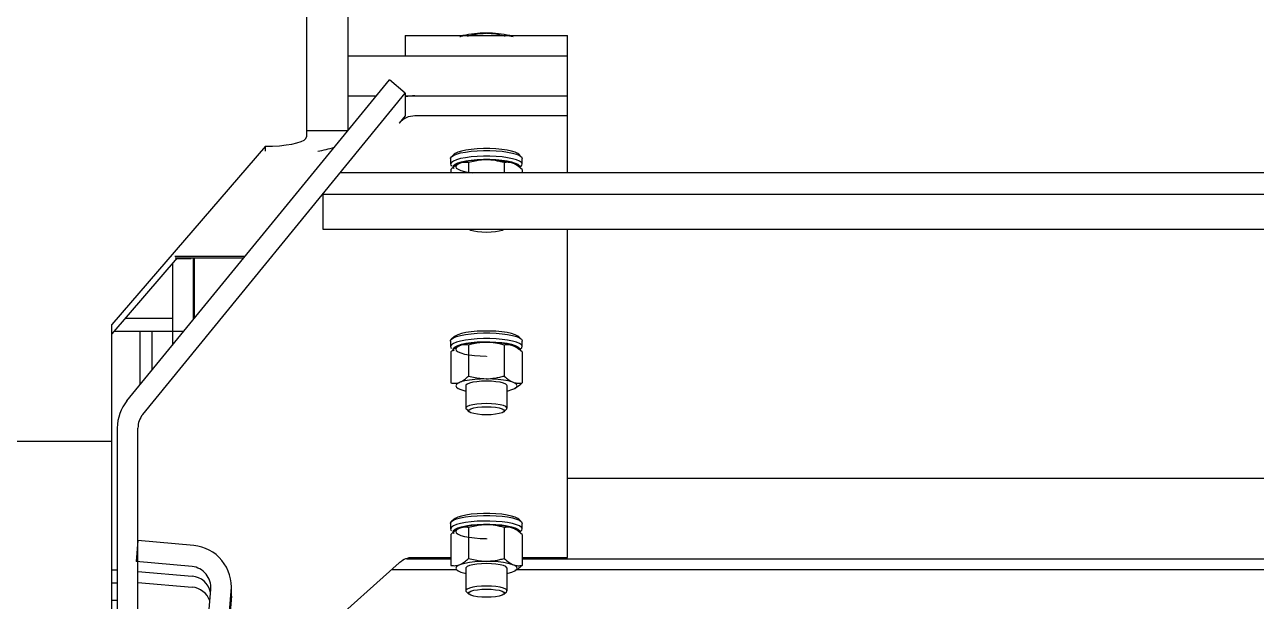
# Model space of a CAD drawing. Header units: millimetres. Extents: x 1293 to 41893, y 1011 to 26911.
# Drawn here: x 23954.2 to 24207.3, y 14158.8 to 14277.3 of the extents above; entities that cross this region are included whole.
import ezdxf

# ---------------------------------------------------------------- set-up
doc = ezdxf.new("R2010")
doc.units = ezdxf.units.MM
doc.header["$LTSCALE"] = 50
doc.layers.add('CAPA_1', color=7, linetype='Continuous')

msp = doc.modelspace()

# ---------------------------------------------------------------- hatches: boundary and pattern name
at = {"layer": 'CAPA_1', "linetype": 'Continuous', "lineweight": 18}
h = msp.add_hatch(dxfattribs=at)
h.set_pattern_fill('ANSI34', color=256, scale=50, style=0)
h.paths.add_polyline_path([(24012.1425232, 14255.5452252), (24020.6091899, 14255.5452252), (24020.6091899, 14325.3339045), (24012.1425232, 14325.3339045)], flags=0)
h = msp.add_hatch(dxfattribs=at)
h.set_pattern_fill('ANSI32', color=256, scale=50, angle=3e-322, style=0)
edge = h.paths.add_edge_path(flags=0)
edge.add_ellipse((23981.7091899, 14194.4085302), major_axis=(0, 8.6893748), ratio=0.9743700648, start_angle=50, end_angle=90)
edge.add_line((23973.2425232, 14194.4085302), (23973.2425232, 14094.9407932))
edge.add_line((23973.2425232, 14094.9407932), (23977.4758566, 14094.9407932))
edge.add_line((23977.4758566, 14094.9407932), (23977.4758566, 14194.4085302))
edge.add_ellipse((23981.7091899, 14194.4085302), major_axis=(0, 4.3446874), ratio=0.9743700648, start_angle=50, end_angle=90, ccw=False)
edge.add_line((23978.4662684, 14197.2012414), (24032.4254201, 14263.1987666))
edge.add_line((24032.4254201, 14263.1987666), (24029.1824986, 14265.9914778))
edge.add_line((24029.1824986, 14265.9914778), (23975.2233469, 14199.9939526))
h = msp.add_hatch(dxfattribs=at)
h.set_pattern_fill('ANSI32', color=256, scale=50, angle=3e-322, style=0)
h.paths.add_polyline_path([(24251.2791899, 14246.8338011), (24019.0455297, 14246.8338011), (24015.4917523, 14242.4871702), (24251.2791899, 14242.4871702)], flags=0)
h = msp.add_hatch(dxfattribs=at)
h.set_pattern_fill('ANSI34', color=256, scale=50, style=0)
h.paths.add_polyline_path([(23968.6609121, 14154.0558609), (23972.1425232, 14155.3230637), (23972.1425232, 14191.6936781), (23915.2425232, 14191.6936781), (23915.2425232, 14154.0558609)], flags=0)
h = msp.add_hatch(dxfattribs=at)
h.set_pattern_fill('ANSI32', color=256, scale=50, angle=3e-322, style=0)
edge = h.paths.add_edge_path(flags=0)
edge.add_line((23992.4446077, 14161.2312082), (23989.5059398, 14126.7585491))
edge.add_line((23989.5059398, 14126.7585491), (23993.7554438, 14126.7585491))
edge.add_line((23993.7554438, 14126.7585491), (23996.6618319, 14160.8525438))
edge.add_ellipse((23988.2273835, 14161.6098727), major_axis=(0, 8.6893748), ratio=0.9743700648, start_angle=265, end_angle=355)
edge.add_line((23988.9653021, 14170.2661818), (23977.4758566, 14171.2978188))
edge.add_line((23977.4758566, 14171.2978188), (23977.1068972, 14166.9696643))
edge.add_line((23977.1068972, 14166.9696643), (23988.5963428, 14165.9380272))
edge.add_ellipse((23988.2273835, 14161.6098727), major_axis=(0, 4.3446874), ratio=0.9743700648, start_angle=265, end_angle=355, ccw=False)

# ---------------------------------------------------------------- linework, layer by layer
at = {"color": 7, "linetype": 'Continuous', "lineweight": 25}
for p, q in [((24012.1425232, 14414.8210346), (24012.1425232, 14254.2187324)), ((24020.6091899, 14325.3339045), (24020.6091899, 14255.5054501)), ((24032.4254201, 14275.0433291), (24032.4254201, 14270.9184958)), ((24032.4254201, 14275.0433291), (24065.7587534, 14275.0433291)), ((24049.1443518, 14275.545967), (24049.0398218, 14275.545967)), ((24065.7587534, 14246.8338011), (24065.7587534, 14275.0433291)), ((24020.6091899, 14270.9184958), (24065.7587534, 14270.9184958)), ((23975.2233469, 14199.9939526), (24029.1824986, 14265.9914778)), ((24032.4254201, 14263.1987666), (24029.1824986, 14265.9914778)), ((23978.4662684, 14197.2012414), (24032.4254201, 14263.1987666)), ((24020.6091899, 14262.6688292), (24026.4659226, 14262.6688292)), ((24032.4254201, 14263.1987666), (24032.4254201, 14258.543996)), ((24032.4254201, 14262.6688292), (24065.7587534, 14262.6688292)), ((24032.4254201, 14258.543996), (24031.1565344, 14257.0705544)), ((24065.7587534, 14258.543996), (24034.3994559, 14258.543996)), ((24012.1425232, 14255.5452252), (24020.6091899, 14255.5452252)), ((24003.6758566, 14252.3141468), (23972.1425232, 14215.6973556)), ((24003.6758566, 14251.2777465), (24003.6758566, 14252.3141468)), ((24041.7260868, 14249.7801865), (24041.7260868, 14248.6169835)), ((24042.4399503, 14250.650855), (24041.925079, 14250.1627326)), ((24045.4256975, 14248.9505144), (24045.4256975, 14246.8338011)), ((24052.7584761, 14248.9505144), (24052.7584761, 14246.8338011)), ((24054.9667916, 14248.617861), (24054.8689298, 14248.6683204)), ((24056.2590945, 14250.1627326), (24055.7442233, 14250.650855)), ((24056.4580868, 14248.6169835), (24056.4580868, 14249.7801865)), ((24251.2791899, 14246.8338011), (24019.0455297, 14246.8338011)), ((24041.7599534, 14247.5222567), (24041.7599534, 14246.8338011)), ((24055.93485, 14247.9270381), (24056.2590945, 14248.2344373)), ((24056.4242201, 14247.5222567), (24056.4242201, 14246.8338011)), ((24015.4917523, 14242.4871702), (24251.2791899, 14242.4871702)), ((24015.4933413, 14242.4605346), (24015.4933413, 14235.3175768)), ((24015.5387896, 14235.2634136), (24251.2791899, 14235.2634136)), ((24045.4789483, 14235.2634136), (24045.487988, 14235.2548435)), ((24052.6961855, 14235.2548435), (24052.7052253, 14235.2634136)), ((24065.7587534, 14167.8137374), (24065.7587534, 14235.2634136)), ((23985.5405803, 14229.3507148), (23972.1425232, 14213.79277)), ((23984.5758566, 14228.2304689), (23984.5758566, 14211.4330222)), ((23999.4864255, 14229.670163), (23985.0680237, 14229.670163)), ((23985.1363054, 14229.3507148), (23999.2252467, 14229.3507148)), ((23985.4469649, 14229.2420077), (23988.4254201, 14229.2420077)), ((23988.4254201, 14229.3507148), (23988.4254201, 14229.2420077)), ((23988.8091899, 14229.3507148), (23988.8091899, 14216.610819)), ((23989.0920868, 14216.9568306), (23989.0920868, 14229.3507148)), ((23972.1425232, 14155.3230637), (23972.1425232, 14215.6973556)), ((23974.8689759, 14216.9587514), (23984.5758566, 14216.9587514)), ((23972.5599064, 14214.2774391), (23986.9014335, 14214.2774391)), ((23977.9091899, 14203.2790115), (23977.9091899, 14214.2774391)), ((23980.3425232, 14214.2774391), (23980.3425232, 14206.2552254)), ((24042.4399503, 14213.1590126), (24041.925079, 14212.6708902)), ((24056.2590945, 14212.6708902), (24055.7442233, 14213.1590126)), ((24041.7260868, 14212.2883441), (24041.7260868, 14211.1251411)), ((24045.4256975, 14211.458672), (24045.4256975, 14205.0935844)), ((24052.7584761, 14211.458672), (24052.7584761, 14205.0935844)), ((24054.9667916, 14211.1260186), (24054.8689298, 14211.176478)), ((24055.93485, 14210.4351957), (24056.2590945, 14210.7425949)), ((24056.4580868, 14211.1251411), (24056.4580868, 14212.2883441)), ((24041.7599534, 14210.0304143), (24041.7599534, 14203.6649637)), ((24049.0424594, 14209.1917867), (24049.0382534, 14209.0716318)), ((24049.0920868, 14209.1917427), (24049.0920868, 14209.0715841)), ((24056.4242201, 14210.0304143), (24056.4242201, 14203.6649637)), ((24044.8587534, 14203.0858411), (24044.8587534, 14198.4709776)), ((24053.3254201, 14198.4709776), (24053.3254201, 14203.0858411)), ((24054.8689298, 14202.5189), (24054.9667916, 14202.5693594)), ((24044.9731168, 14198.2511235), (24045.487988, 14197.7630011)), ((24052.6961855, 14197.7630011), (24053.2110568, 14198.2511235)), ((23973.2425232, 14194.4085302), (23973.2425232, 14077.2312447)), ((23977.4758566, 14059.3674696), (23977.4758566, 14194.4085302)), ((23915.2425232, 14191.6936781), (23972.1425232, 14191.6936781)), ((24267.9091899, 14184.039317), (24065.7587534, 14184.039317)), ((24042.4399503, 14175.6671703), (24041.925079, 14175.1790479)), ((24056.2590945, 14175.1790479), (24055.7442233, 14175.6671703)), ((24041.7260868, 14174.7965017), (24041.7260868, 14173.6332987)), ((24041.7599534, 14172.5385719), (24041.7599534, 14166.1731213)), ((24045.4256975, 14173.9668296), (24045.4256975, 14167.601742)), ((24052.7584761, 14173.9668296), (24052.7584761, 14167.601742)), ((24054.9667916, 14173.6341762), (24054.8689298, 14173.6846356)), ((24055.93485, 14172.9433534), (24056.2590945, 14173.2507526)), ((24056.4242201, 14172.5385719), (24056.4242201, 14166.1731213)), ((24056.4580868, 14173.6332987), (24056.4580868, 14174.7965017)), ((23977.4758566, 14171.2978188), (23977.1068972, 14166.9696643)), ((23988.9653021, 14170.2661818), (23977.4758566, 14171.2978188)), ((24049.0424594, 14171.6999443), (24049.0382534, 14171.5797894)), ((24049.0920868, 14171.6999003), (24049.0920868, 14171.5797417)), ((24032.6494472, 14167.5399839), (24041.7599534, 14167.5399839)), ((24034.3994559, 14167.8137374), (24041.7599534, 14167.8137374)), ((24056.4242201, 14167.8137374), (24065.7587534, 14167.8137374)), ((24056.4242201, 14167.5399839), (24301.7525232, 14167.5399839)), ((23972.1425232, 14165.2684276), (23973.2425232, 14165.2684276)), ((23988.5963428, 14165.9380272), (23977.1068972, 14166.9696643)), ((23977.4758566, 14164.9034097), (23988.5963428, 14163.955429)), ((24031.1565344, 14166.6804666), (24003.9655777, 14142.3956033)), ((24029.6344053, 14165.3210185), (24042.9073351, 14165.3210185)), ((24044.8587534, 14165.5939987), (24044.8587534, 14160.9791352)), ((24053.3254201, 14160.9791352), (24053.3254201, 14165.5939987)), ((24054.8689298, 14165.0270576), (24054.9667916, 14165.077517)), ((24055.3523878, 14165.3210185), (24301.7525232, 14165.3210185)), ((23972.1425232, 14162.5871152), (23973.2425232, 14162.5871152)), ((23977.4758566, 14162.6538992), (23988.5963428, 14161.7059185)), ((23989.5059398, 14126.7585491), (23992.4446077, 14161.2312082)), ((23993.7554438, 14126.7585491), (23996.6618319, 14160.8525438)), ((23996.6940501, 14159.846292), (23996.6618319, 14159.1272862)), ((23996.6940501, 14159.846292), (23996.6940501, 14161.6098727)), ((24044.9731168, 14160.7592811), (24045.487988, 14160.2711587)), ((24052.6961855, 14160.2711587), (24053.2110568, 14160.7592811)), ((23973.2425232, 14158.9758609), (23972.1425232, 14158.9758609)), ((23996.6618319, 14159.1272862), (23993.7554438, 14126.7585491))]:
    msp.add_line(p, q, dxfattribs=at)
at = {"color": 7, "linetype": 'Continuous', "lineweight": 25, "flags": 128}
for points in [[(24003.6758566, 14252.3141468), (24005.1460778, 14252.3430818), (24006.5716271, 14252.4290074), (24007.9091899, 14252.5693129), (24009.118125, 14252.7597352), (24010.1616995, 14252.9944884), (24011.008205, 14253.2664396), (24011.6319207, 14253.5673258), (24012.0138955, 14253.8880046), (24012.1425232, 14254.2187324)], [(24041.7260868, 14249.7801865), (24041.7355628, 14249.8642082), (24041.9201001, 14250.1579813), (24042.3345752, 14250.439642), (24042.9656997, 14250.7001603), (24043.7932393, 14250.9311837), (24044.7906629, 14251.1253055), (24045.9259924, 14251.2763021), (24047.1628286, 14251.3793325), (24048.4615178, 14251.4310933), (24049.7804233, 14251.4299253), (24051.0772605, 14251.3758657), (24052.3104519, 14251.2706478), (24053.4404608, 14251.1176449), (24054.4310586, 14250.9217624), (24055.250486, 14250.6892803), (24055.872472, 14250.4276522), (24056.2770751, 14250.1452661), (24056.4513238, 14249.8511752), (24056.4580868, 14249.7801865)], [(24055.7442233, 14250.650855), (24055.558217, 14250.7953365), (24055.02191, 14251.0612686), (24054.271819, 14251.2996034), (24053.3349864, 14251.5017484), (24052.2451874, 14251.6604159), (24051.0417117, 14251.7698853), (24049.7679474, 14251.8262103), (24048.4698168, 14251.8273599), (24047.1941204, 14251.773293), (24045.9868502, 14251.6659586), (24044.8915311, 14251.5092264), (24043.9476518, 14251.308747), (24043.1892416, 14251.0717481), (24042.6436427, 14250.8067742), (24042.4399503, 14250.650855)], [(24056.2590945, 14248.2344373), (24056.3896313, 14248.3916055), (24056.4513238, 14248.6879723), (24056.2770751, 14248.9820631), (24055.872472, 14249.2644492), (24055.250486, 14249.5260773), (24054.4310586, 14249.7585594), (24053.4404608, 14249.9544419), (24052.3104519, 14250.1074448), (24051.0772605, 14250.2126627), (24049.7804233, 14250.2667223), (24048.4615178, 14250.2678904), (24047.1628286, 14250.2161295), (24045.9259924, 14250.1130992), (24044.7906629, 14249.9621026), (24043.7932393, 14249.7679807), (24042.9656997, 14249.5369573), (24042.3345752, 14249.2764391), (24041.9201001, 14248.9947783), (24041.7355628, 14248.7010052), (24041.7868795, 14248.4045384), (24041.925079, 14248.2344373)], [(24042.4399503, 14247.7463149), (24042.4381014, 14247.7480724), (24042.2611782, 14248.0373657), (24042.3305254, 14248.3289668), (24042.6436427, 14248.6123629), (24043.1892416, 14248.8773368), (24043.9476518, 14249.1143357), (24044.8915311, 14249.3148151), (24045.9868502, 14249.4715472), (24047.1941204, 14249.5788817), (24048.4698168, 14249.6329486), (24049.7679474, 14249.631799), (24051.0417117, 14249.575474), (24052.2451874, 14249.4660046), (24053.3349864, 14249.3073371), (24054.271819, 14249.1051921), (24055.02191, 14248.8668573), (24055.558217, 14248.6009252), (24055.8614049, 14248.3169832), (24055.9205429, 14248.0252683), (24055.9052701, 14247.9735676)], [(24054.8689298, 14248.6683204), (24054.3420312, 14248.8858699), (24053.5618937, 14249.1009466), (24052.610413, 14249.2777064), (24051.5240626, 14249.4093735), (24050.344486, 14249.4909006), (24049.1169007, 14249.5191626), (24047.8883641, 14249.4930759), (24046.7059704, 14249.4136407), (24045.6150449, 14249.2839019), (24044.6574065, 14249.1088328), (24043.8697649, 14248.8951446), (24043.2823131, 14248.6510286), (24042.9175702, 14248.3858426), (24042.789518, 14248.1097522), (24042.9030653, 14247.8333408), (24043.2538594, 14247.5672042), (24043.8284531, 14247.3215444), (24044.6048203, 14247.1057785), (24045.5532, 14246.9281773), (24046.2686873, 14246.8338011)], [(24052.6961855, 14235.2548435), (24052.670037, 14235.2315532), (24052.2999892, 14235.0305877), (24051.7113281, 14234.8580147), (24050.9441701, 14234.7255948), (24050.0507957, 14234.6423521), (24049.0920868, 14234.6139596), (24048.1333779, 14234.6423521), (24047.2400034, 14234.7255948), (24046.4728454, 14234.8580147), (24045.8841843, 14235.0305877), (24045.5141365, 14235.2315532), (24045.487988, 14235.2548435)], [(24041.7260868, 14212.2883441), (24041.7355628, 14212.3723658), (24041.9201001, 14212.6661389), (24042.3345752, 14212.9477996), (24042.9656997, 14213.2083179), (24043.7932393, 14213.4393413), (24044.7906629, 14213.6334632), (24045.9259924, 14213.7844598), (24047.1628286, 14213.8874901), (24048.4615178, 14213.939251), (24049.7804233, 14213.9380829), (24051.0772605, 14213.8840233), (24052.3104519, 14213.7788054), (24053.4404608, 14213.6258025), (24054.4310586, 14213.42992), (24055.250486, 14213.1974379), (24055.872472, 14212.9358098), (24056.2770751, 14212.6534237), (24056.4513238, 14212.3593328), (24056.4580868, 14212.2883441)], [(24055.7442233, 14213.1590126), (24055.558217, 14213.3034941), (24055.02191, 14213.5694262), (24054.271819, 14213.807761), (24053.3349864, 14214.0099061), (24052.2451874, 14214.1685735), (24051.0417117, 14214.278043), (24049.7679474, 14214.3343679), (24048.4698168, 14214.3355176), (24047.1941204, 14214.2814506), (24045.9868502, 14214.1741162), (24044.8915311, 14214.017384), (24043.9476518, 14213.8169046), (24043.1892416, 14213.5799058), (24042.6436427, 14213.3149318), (24042.4399503, 14213.1590126)], [(24056.2590945, 14210.7425949), (24056.3896313, 14210.8997631), (24056.4513238, 14211.1961299), (24056.2770751, 14211.4902207), (24055.872472, 14211.7726069), (24055.250486, 14212.0342349), (24054.4310586, 14212.266717), (24053.4404608, 14212.4625995), (24052.3104519, 14212.6156024), (24051.0772605, 14212.7208203), (24049.7804233, 14212.7748799), (24048.4615178, 14212.776048), (24047.1628286, 14212.7242871), (24045.9259924, 14212.6212568), (24044.7906629, 14212.4702602), (24043.7932393, 14212.2761383), (24042.9656997, 14212.0451149), (24042.3345752, 14211.7845967), (24041.9201001, 14211.5029359), (24041.7355628, 14211.2091628), (24041.7868795, 14210.912696), (24041.925079, 14210.7425949)], [(24042.4399503, 14210.2544725), (24042.4381014, 14210.25623), (24042.2611782, 14210.5455233), (24042.3305254, 14210.8371244), (24042.6436427, 14211.1205205), (24043.1892416, 14211.3854945), (24043.9476518, 14211.6224933), (24044.8915311, 14211.8229727), (24045.9868502, 14211.9797049), (24047.1941204, 14212.0870393), (24048.4698168, 14212.1411062), (24049.7679474, 14212.1399566), (24051.0417117, 14212.0836317), (24052.2451874, 14211.9741622), (24053.3349864, 14211.8154948), (24054.271819, 14211.6133497), (24055.02191, 14211.3750149), (24055.558217, 14211.1090828), (24055.8614049, 14210.8251408), (24055.9205429, 14210.5334259), (24055.9052701, 14210.4817253)], [(24054.8689298, 14211.176478), (24054.3420312, 14211.3940275), (24053.5618937, 14211.6091042), (24052.610413, 14211.785864), (24051.5240626, 14211.9175311), (24050.344486, 14211.9990582), (24049.1169007, 14212.0273202), (24047.8883641, 14212.0012335), (24046.7059704, 14211.9217983), (24045.6150449, 14211.7920595), (24044.6574065, 14211.6169905), (24043.8697649, 14211.4033022), (24043.2823131, 14211.1591862), (24042.9175702, 14210.8940002), (24042.789518, 14210.6179098), (24042.9030653, 14210.3414984), (24043.2538594, 14210.0753618), (24043.8284531, 14209.829702), (24044.6048203, 14209.6139361), (24045.5532, 14209.4363349), (24046.6372376, 14209.3037068), (24047.8153782, 14209.2211356), (24049.0424594, 14209.1917867)], [(24049.0920868, 14204.5036353), (24047.8624952, 14204.4763927), (24046.6801561, 14204.3957121), (24045.5905061, 14204.2646939), (24044.63542, 14204.088373), (24043.851601, 14203.8735253), (24043.269171, 14203.6284074), (24042.9105123, 14203.362439), (24042.7894081, 14203.0858411), (24042.9105123, 14202.8092431), (24043.269171, 14202.5432747), (24043.851601, 14202.2981568), (24044.63542, 14202.0833092), (24044.8587534, 14202.0354702)], [(24049.0920868, 14204.0381338), (24048.0789838, 14204.010462), (24047.1247587, 14203.9290544), (24046.2848675, 14203.7986424), (24045.6081217, 14203.626805), (24045.1338514, 14203.4235287), (24044.8896192, 14203.2006273), (24044.8587534, 14203.0858411)], [(24053.3254201, 14202.0354702), (24053.5487536, 14202.0833092), (24054.3325726, 14202.2981568), (24054.9150026, 14202.5432747), (24055.2736612, 14202.8092431), (24055.3947654, 14203.0858411), (24055.2736612, 14203.362439), (24054.9150026, 14203.6284074), (24054.3325726, 14203.8735253), (24053.5487536, 14204.088373), (24052.5936674, 14204.2646939), (24051.5040175, 14204.3957121), (24050.3216784, 14204.4763927), (24049.0920868, 14204.5036353)], [(24053.3254201, 14203.0858411), (24053.2945543, 14203.2006273), (24053.0503222, 14203.4235287), (24052.5760518, 14203.626805), (24051.899306, 14203.7986424), (24051.0594149, 14203.9290544), (24050.1051898, 14204.010462), (24049.0920868, 14204.0381338)], [(24049.0920868, 14199.4232704), (24048.0789838, 14199.3955985), (24047.1247587, 14199.314191), (24046.2848675, 14199.183779), (24045.6081217, 14199.0119416), (24045.1338514, 14198.8086653), (24044.8896192, 14198.5857638), (24044.8896192, 14198.3561914), (24044.9731168, 14198.2511235)], [(24049.0920868, 14198.7886296), (24050.0507957, 14198.7602371), (24050.9441701, 14198.6769945), (24051.7113281, 14198.5445745), (24052.2999892, 14198.3720015), (24052.670037, 14198.171036), (24052.7962534, 14197.9553734), (24052.670037, 14197.7397109), (24052.2999892, 14197.5387453), (24051.7113281, 14197.3661723), (24050.9441701, 14197.2337524), (24050.0507957, 14197.1505097), (24049.0920868, 14197.1221172), (24048.1333779, 14197.1505097), (24047.2400034, 14197.2337524), (24046.4728454, 14197.3661723), (24045.8841843, 14197.5387453), (24045.5141365, 14197.7397109), (24045.3879201, 14197.9553734), (24045.5141365, 14198.171036), (24045.8841843, 14198.3720015), (24046.4728454, 14198.5445745), (24047.2400034, 14198.6769945), (24048.1333779, 14198.7602371), (24049.0920868, 14198.7886296)], [(24053.2110568, 14198.2511235), (24053.2945543, 14198.3561914), (24053.2945543, 14198.5857638), (24053.0503222, 14198.8086653), (24052.5760518, 14199.0119416), (24051.899306, 14199.183779), (24051.0594149, 14199.314191), (24050.1051898, 14199.3955985), (24049.0920868, 14199.4232704)], [(24041.7260868, 14174.7965017), (24041.7355628, 14174.8805234), (24041.9201001, 14175.1742965), (24042.3345752, 14175.4559573), (24042.9656997, 14175.7164755), (24043.7932393, 14175.9474989), (24044.7906629, 14176.1416208), (24045.9259924, 14176.2926174), (24047.1628286, 14176.3956477), (24048.4615178, 14176.4474086), (24049.7804233, 14176.4462405), (24051.0772605, 14176.3921809), (24052.3104519, 14176.286963), (24053.4404608, 14176.1339601), (24054.4310586, 14175.9380776), (24055.250486, 14175.7055955), (24055.872472, 14175.4439674), (24056.2770751, 14175.1615813), (24056.4513238, 14174.8674905), (24056.4580868, 14174.7965017)], [(24056.2590945, 14173.2507526), (24056.3896313, 14173.4079207), (24056.4513238, 14173.7042875), (24056.2770751, 14173.9983783), (24055.872472, 14174.2807645), (24055.250486, 14174.5423925), (24054.4310586, 14174.7748746), (24053.4404608, 14174.9707571), (24052.3104519, 14175.12376), (24051.0772605, 14175.2289779), (24049.7804233, 14175.2830375), (24048.4615178, 14175.2842056), (24047.1628286, 14175.2324447), (24045.9259924, 14175.1294144), (24044.7906629, 14174.9784178), (24043.7932393, 14174.7842959), (24042.9656997, 14174.5532725), (24042.3345752, 14174.2927543), (24041.9201001, 14174.0110935), (24041.7355628, 14173.7173205), (24041.7868795, 14173.4208536), (24041.925079, 14173.2507526)], [(24055.7442233, 14175.6671703), (24055.558217, 14175.8116517), (24055.02191, 14176.0775838), (24054.271819, 14176.3159186), (24053.3349864, 14176.5180637), (24052.2451874, 14176.6767311), (24051.0417117, 14176.7862006), (24049.7679474, 14176.8425255), (24048.4698168, 14176.8436752), (24047.1941204, 14176.7896082), (24045.9868502, 14176.6822738), (24044.8915311, 14176.5255416), (24043.9476518, 14176.3250622), (24043.1892416, 14176.0880634), (24042.6436427, 14175.8230894), (24042.4399503, 14175.6671703)], [(24042.4399503, 14172.7626302), (24042.4381014, 14172.7643876), (24042.2611782, 14173.0536809), (24042.3305254, 14173.3452821), (24042.6436427, 14173.6286781), (24043.1892416, 14173.8936521), (24043.9476518, 14174.1306509), (24044.8915311, 14174.3311303), (24045.9868502, 14174.4878625), (24047.1941204, 14174.5951969), (24048.4698168, 14174.6492639), (24049.7679474, 14174.6481142), (24051.0417117, 14174.5917893), (24052.2451874, 14174.4823198), (24053.3349864, 14174.3236524), (24054.271819, 14174.1215073), (24055.02191, 14173.8831725), (24055.558217, 14173.6172404), (24055.8614049, 14173.3332985), (24055.9205429, 14173.0415835), (24055.9052701, 14172.9898829)], [(24054.8689298, 14173.6846356), (24054.3420312, 14173.9021851), (24053.5618937, 14174.1172618), (24052.610413, 14174.2940216), (24051.5240626, 14174.4256887), (24050.344486, 14174.5072159), (24049.1169007, 14174.5354778), (24047.8883641, 14174.5093911), (24046.7059704, 14174.4299559), (24045.6150449, 14174.3002171), (24044.6574065, 14174.1251481), (24043.8697649, 14173.9114598), (24043.2823131, 14173.6673438), (24042.9175702, 14173.4021578), (24042.789518, 14173.1260674), (24042.9030653, 14172.849656), (24043.2538594, 14172.5835194), (24043.8284531, 14172.3378596), (24044.6048203, 14172.1220937), (24045.5532, 14171.9444926), (24046.6372376, 14171.8118644), (24047.8153782, 14171.7292932), (24049.0424594, 14171.6999443)], [(24049.0920868, 14167.0117929), (24047.8624952, 14166.9845504), (24046.6801561, 14166.9038697), (24045.5905061, 14166.7728515), (24044.63542, 14166.5965306), (24043.851601, 14166.3816829), (24043.269171, 14166.136565), (24042.9105123, 14165.8705966), (24042.7894081, 14165.5939987), (24042.9105123, 14165.3174007), (24043.269171, 14165.0514323), (24043.851601, 14164.8063144), (24044.63542, 14164.5914668), (24044.8587534, 14164.5436278)], [(24049.0920868, 14166.5462915), (24048.0789838, 14166.5186196), (24047.1247587, 14166.4372121), (24046.2848675, 14166.3068001), (24045.6081217, 14166.1349626), (24045.1338514, 14165.9316863), (24044.8896192, 14165.7087849), (24044.8587534, 14165.5939987)], [(24053.3254201, 14164.5436278), (24053.5487536, 14164.5914668), (24054.3325726, 14164.8063144), (24054.9150026, 14165.0514323), (24055.2736612, 14165.3174007), (24055.3947654, 14165.5939987), (24055.2736612, 14165.8705966), (24054.9150026, 14166.136565), (24054.3325726, 14166.3816829), (24053.5487536, 14166.5965306), (24052.5936674, 14166.7728515), (24051.5040175, 14166.9038697), (24050.3216784, 14166.9845504), (24049.0920868, 14167.0117929)], [(24053.3254201, 14165.5939987), (24053.2945543, 14165.7087849), (24053.0503222, 14165.9316863), (24052.5760518, 14166.1349626), (24051.899306, 14166.3068001), (24051.0594149, 14166.4372121), (24050.1051898, 14166.5186196), (24049.0920868, 14166.5462915)], [(24049.0920868, 14161.931428), (24048.0789838, 14161.9037561), (24047.1247587, 14161.8223486), (24046.2848675, 14161.6919366), (24045.6081217, 14161.5200992), (24045.1338514, 14161.3168229), (24044.8896192, 14161.0939214), (24044.8896192, 14160.864349), (24044.9731168, 14160.7592811)], [(24049.0920868, 14161.2967872), (24050.0507957, 14161.2683947), (24050.9441701, 14161.1851521), (24051.7113281, 14161.0527321), (24052.2999892, 14160.8801591), (24052.670037, 14160.6791936), (24052.7962534, 14160.463531), (24052.670037, 14160.2478685), (24052.2999892, 14160.0469029), (24051.7113281, 14159.8743299), (24050.9441701, 14159.74191), (24050.0507957, 14159.6586674), (24049.0920868, 14159.6302748), (24048.1333779, 14159.6586674), (24047.2400034, 14159.74191), (24046.4728454, 14159.8743299), (24045.8841843, 14160.0469029), (24045.5141365, 14160.2478685), (24045.3879201, 14160.463531), (24045.5141365, 14160.6791936), (24045.8841843, 14160.8801591), (24046.4728454, 14161.0527321), (24047.2400034, 14161.1851521), (24048.1333779, 14161.2683947), (24049.0920868, 14161.2967872)], [(24053.2110568, 14160.7592811), (24053.2945543, 14160.864349), (24053.2945543, 14161.0939214), (24053.0503222, 14161.3168229), (24052.5760518, 14161.5200992), (24051.899306, 14161.6919366), (24051.0594149, 14161.8223486), (24050.1051898, 14161.9037561), (24049.0920868, 14161.931428)]]:
    msp.add_lwpolyline(points, dxfattribs=at)
at = {"color": 7, "linetype": 'Continuous', "lineweight": 25}
for centre, radius, start, end in [((24048.6468029, 14256.2706926), 19.2792807, 88.831912713, 103.164351673), ((24049.4119266, 14255.076798), 20.4709177, 77.254802603, 90.748933011), ((24034.3989064, 14253.9902839), 8.6785453, 89.996372721, 103.143946204), ((24034.3870674, 14254.2658418), 4.2781721, 89.834086561, 139.03585046), ((24010.2824497, 14275.0462751), 24.1289593, 279.915653578, 288.289436678), ((23988.2874255, 14159.784619), 4.1822345, 11.173861852, 85.764036785), ((23988.2687805, 14157.5064146), 4.2122595, 19.252009018, 85.539947147)]:
    msp.add_arc(centre, radius, start, end, dxfattribs=at)
for centre, major_axis, ratio, start_param, end_param in [((24011.9411528, 14238.3357014), (3.5205906, 4.2148771), 0.1121602074, 6.1497047138, 6.1796167362), ((24017.2665937, 14237.3766936), (1.7574788, 2.1040666), 0.1121602074, 3.0081120602, 3.235004863), ((23981.7091899, 14194.4085302), (0, 8.6893748), 0.9743700648, 0.872664626, 1.5707963268), ((23981.7091899, 14194.4085302), (0, 4.3446874), 0.9743700648, 0.872664626, 1.5707963268), ((23988.2273835, 14161.6098727), (0, 8.6893748), 0.9743700648, 4.6251225178, 6.1959188446), ((23988.2273835, 14161.6098727), (0, 4.3446874), 0.9743700648, 4.6251225178, 6.1959188446)]:
    msp.add_ellipse(centre, major_axis=major_axis, ratio=ratio, start_param=start_param, end_param=end_param, dxfattribs=at)
for points, knots in [([(24043.618958, 14274.8419293), (24043.8240763, 14274.9075162), (24044.4360187, 14275.1031859), (24045.0306182, 14275.0372799), (24045.4259126, 14274.9934651)], [0, 0, 0, 0, 0.3351922062, 1, 1, 1, 1]), ([(24045.6326334, 14275.0433291), (24045.9888734, 14275.1372771), (24047.1017824, 14275.4307748), (24048.2554446, 14275.4993456), (24049.0398218, 14275.545967)], [0, 0, 0, 0, 0.3200980078, 1, 1, 1, 1]), ([(24049.1443518, 14275.545967), (24049.7684813, 14275.515811), (24050.9173705, 14275.4603004), (24052.0287835, 14275.1740672), (24052.5364259, 14275.0433291)], [0, 0, 0, 0, 0.5432459948, 1, 1, 1, 1]), ([(24052.758261, 14274.9934651), (24052.8725104, 14275.0115262), (24053.4607824, 14275.1045234), (24054.0723897, 14274.9591054), (24054.5652156, 14274.8419293)], [0, 0, 0, 0, 0.1942119601, 1, 1, 1, 1]), ([(24045.4256975, 14248.9505144), (24045.1075226, 14248.9861562), (24044.4642737, 14249.0582126), (24043.5112425, 14248.8049193), (24042.6002372, 14248.2766971), (24042.0417537, 14247.7752683), (24041.7599534, 14247.5222567)], [0, 0, 0, 0, 0.2646176718, 0.5349733347, 0.7653562273, 1, 1, 1, 1]), ([(24052.7584761, 14248.9505144), (24052.452127, 14249.0319206), (24051.5481534, 14249.2721335), (24049.9916545, 14249.5155094), (24047.8146648, 14249.522313), (24046.3108589, 14249.1623775), (24045.4256975, 14248.9505144)], [0, 0, 0, 0, 0.1280647744, 0.377893031, 0.6338190398, 1, 1, 1, 1]), ([(24056.4242201, 14247.5222567), (24056.1060559, 14247.8058311), (24055.4628276, 14248.3791295), (24054.5098071, 14248.8684753), (24053.5987921, 14249.0501552), (24053.0402871, 14248.9839302), (24052.7584761, 14248.9505144)], [0, 0, 0, 0, 0.2646061211, 0.5349506065, 0.7653448938, 1, 1, 1, 1]), ([(24045.4256975, 14211.458672), (24045.1075226, 14211.4943138), (24044.4642737, 14211.5663702), (24043.5112425, 14211.3130769), (24042.6002372, 14210.7848547), (24042.0417537, 14210.2834259), (24041.7599534, 14210.0304143)], [0, 0, 0, 0, 0.2646176718, 0.5349733347, 0.7653562273, 1, 1, 1, 1]), ([(24052.7584761, 14211.458672), (24052.452127, 14211.5400782), (24051.5481534, 14211.7802911), (24049.9916545, 14212.023667), (24047.8146648, 14212.0304706), (24046.3108589, 14211.6705351), (24045.4256975, 14211.458672)], [0, 0, 0, 0, 0.1280647744, 0.377893031, 0.6338190398, 1, 1, 1, 1]), ([(24056.4242201, 14210.0304143), (24056.1060559, 14210.3139887), (24055.4628276, 14210.8872871), (24054.5098071, 14211.3766329), (24053.5987921, 14211.5583128), (24053.0402871, 14211.4920878), (24052.7584761, 14211.458672)], [0, 0, 0, 0, 0.26460612106, 0.53495060651, 0.76534489377, 1, 1, 1, 1]), ([(24041.7599534, 14203.6649637), (24042.0781177, 14203.629349), (24042.721346, 14203.5573472), (24043.6743664, 14203.8107328), (24044.5853814, 14204.3390477), (24045.1438864, 14204.8405406), (24045.4256975, 14205.0935844)], [0, 0, 0, 0, 0.2646061211, 0.5349506065, 0.7653448938, 1, 1, 1, 1]), ([(24045.4256975, 14205.0935844), (24046.3108611, 14204.8817051), (24047.7991706, 14204.5254525), (24049.9754356, 14204.5271416), (24051.5328242, 14204.7678952), (24052.4521319, 14205.0121804), (24052.7584761, 14205.0935844)], [0, 0, 0, 0, 0.3661794341, 0.6156922034, 0.8719357593, 1, 1, 1, 1]), ([(24052.7584761, 14205.0935844), (24053.0766509, 14204.8099747), (24053.7198999, 14204.2366056), (24054.672931, 14203.7471591), (24055.5839364, 14203.565394), (24056.1424198, 14203.6315717), (24056.4242201, 14203.6649637)], [0, 0, 0, 0, 0.2646176718, 0.5349733347, 0.7653562273, 1, 1, 1, 1]), ([(24056.4242201, 14203.6649637), (24056.1065649, 14203.3691123), (24055.6222772, 14202.9180662), (24055.121417, 14202.6841408), (24054.9490823, 14202.6036523)], [0, 0, 0, 0, 0.6559226343, 1, 1, 1, 1]), ([(24045.4256975, 14173.9668296), (24045.1075226, 14174.0024714), (24044.4642737, 14174.0745278), (24043.5112425, 14173.8212345), (24042.6002372, 14173.2930123), (24042.0417537, 14172.7915835), (24041.7599534, 14172.5385719)], [0, 0, 0, 0, 0.2646176718, 0.5349733347, 0.7653562273, 1, 1, 1, 1]), ([(24052.7584761, 14173.9668296), (24052.452127, 14174.0482358), (24051.5481534, 14174.2884487), (24049.9916545, 14174.5318246), (24047.8146648, 14174.5386282), (24046.3108589, 14174.1786927), (24045.4256975, 14173.9668296)], [0, 0, 0, 0, 0.1280647744, 0.377893031, 0.6338190398, 1, 1, 1, 1]), ([(24056.4242201, 14172.5385719), (24056.1060559, 14172.8221463), (24055.4628276, 14173.3954447), (24054.5098071, 14173.8847905), (24053.5987921, 14174.0664704), (24053.0402871, 14174.0002455), (24052.7584761, 14173.9668296)], [0, 0, 0, 0, 0.2646061211, 0.5349506065, 0.7653448938, 1, 1, 1, 1]), ([(24031.1565344, 14166.6804666), (24031.3853525, 14166.8804736), (24031.9709749, 14167.3923585), (24033.1136856, 14167.8285616), (24034.0126116, 14167.8181975), (24034.3994559, 14167.8137374)], [0, 0, 0, 0, 0.2675719734, 0.6848065406, 1, 1, 1, 1]), ([(24041.7599534, 14166.1731213), (24042.0781177, 14166.1375066), (24042.721346, 14166.0655048), (24043.6743664, 14166.3188904), (24044.5853814, 14166.8472053), (24045.1438864, 14167.3486982), (24045.4256975, 14167.601742)], [0, 0, 0, 0, 0.2646061211, 0.5349506065, 0.7653448938, 1, 1, 1, 1]), ([(24045.4256975, 14167.601742), (24046.3108611, 14167.3898627), (24047.7991706, 14167.0336101), (24049.9754356, 14167.0352992), (24051.5328242, 14167.2760528), (24052.4521319, 14167.520338), (24052.7584761, 14167.601742)], [0, 0, 0, 0, 0.36617943412, 0.61569220336, 0.87193575927, 1, 1, 1, 1]), ([(24052.7584761, 14167.601742), (24053.0766509, 14167.3181323), (24053.7198999, 14166.7447632), (24054.672931, 14166.2553167), (24055.5839364, 14166.0735516), (24056.1424198, 14166.1397293), (24056.4242201, 14166.1731213)], [0, 0, 0, 0, 0.2646176718, 0.5349733347, 0.7653562273, 1, 1, 1, 1]), ([(24056.4242201, 14166.1731213), (24056.1065649, 14165.8772699), (24055.6222772, 14165.4262238), (24055.121417, 14165.1922984), (24054.9490823, 14165.1118099)], [0, 0, 0, 0, 0.6559226343, 1, 1, 1, 1])]:
    msp.add_open_spline(points, degree=3, knots=knots, dxfattribs=at)

doc.saveas('drawing.dxf')
